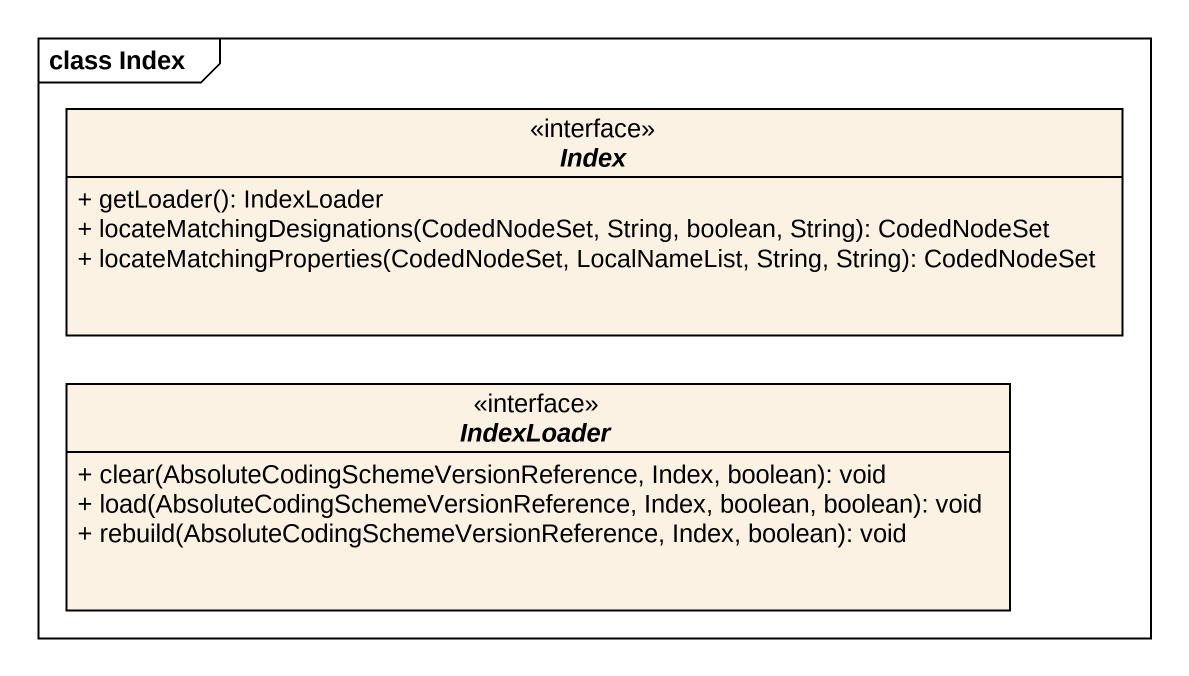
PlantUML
@startuml
mainframe class Index
hide circle
hide empty members
skinparam classAttributeIconSize 0
interface Index <<interface>> {
  + getLoader(): IndexLoader
  + locateMatchingDesignations(CodedNodeSet, String, boolean, String): CodedNodeSet
  + locateMatchingProperties(CodedNodeSet, LocalNameList, String, String): CodedNodeSet
}
interface IndexLoader <<interface>> {
  + clear(AbsoluteCodingSchemeVersionReference, Index, boolean): void
  + load(AbsoluteCodingSchemeVersionReference, Index, boolean, boolean): void
  + rebuild(AbsoluteCodingSchemeVersionReference, Index, boolean): void
}
@enduml
